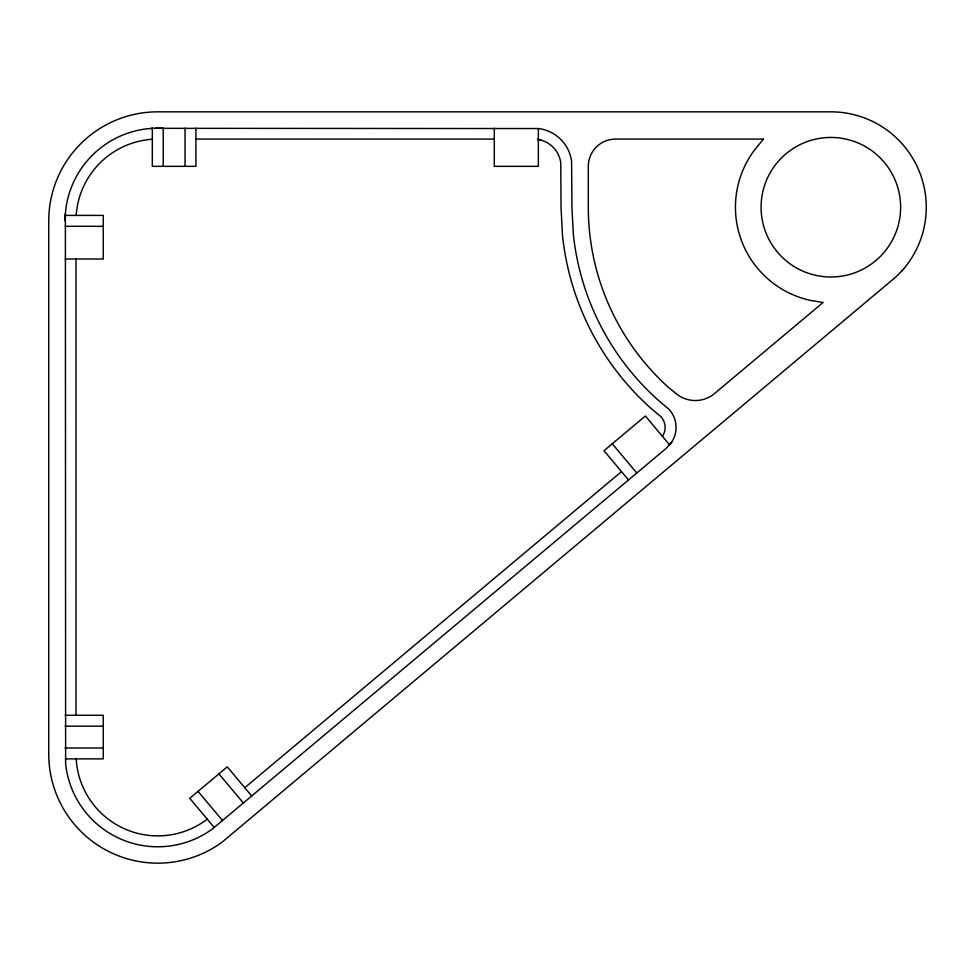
<?xml version="1.0" encoding="UTF-8"?>
<svg xmlns="http://www.w3.org/2000/svg" width="975" height="975" viewBox="0 0 975 975"><rect width="100%" height="100%" fill="white"/><g stroke="black" fill="none" stroke-linecap="round" stroke-linejoin="round"><path stroke-width="1.46" d="M65.386 213.586L65.63 763.827A92.649 92.649 0 0 0 212.221 829.091L666.023 448.488L671.678 442.187M65.13 218.29L65.106 220.862A92.662 92.662 0 0 1 152.917 128.322L538.773 128.554A38.123 38.123 0 0 1 571.594 161.375L571.947 207.663L573.349 234.293A258.936 258.936 0 0 0 657.601 399.653L668.972 409.293A26.873 26.873 0 0 1 669.289 445.319M65.13 218.437L65.264 215.402L103.265 215.402L103.265 259.009L65.106 259.009M76.196 215.402L76.257 214.439A81.766 81.766 0 0 1 151.357 139.34L152.319 139.279M662.427 436.337L662.537 436.203A15.953 15.953 0 0 0 660.928 416.691L650.301 407.769A269.843 269.843 0 0 1 562.49 235.438L561.052 207.943L560.759 162.801A27.203 27.203 0 0 0 537.347 139.388L540.832 140.071M244.774 787.727L621.514 471.607M207.212 819.134L205.81 820.267A81.729 81.729 0 0 1 76.489 762.682L76.294 758.879M150.503 128.481L152.917 128.322M155.342 128.225L163.215 128.188L163.215 166.347M195.926 139.096L494.288 139.096M65.106 226.31L103.265 226.31M65.106 715.272L103.265 715.272L103.265 758.879L65.374 758.879M65.106 726.18L103.265 726.18M65.106 747.983L103.265 747.983M669.606 444.893L645.365 416.008L603.988 450.73L628.522 479.968M612.276 443.783L636.797 473.021M251.782 796.075L227.26 766.85L189.747 798.318L214.22 827.483M218.912 773.858L243.433 803.083M198.022 791.371L222.556 820.609M538.346 128.529L538.346 166.347L494.288 166.347L494.288 128.188M195.926 128.188L195.926 166.347L152.319 166.347L152.319 128.359M185.031 128.188L185.031 166.347M76.001 259.009L76.001 715.272M763.425 139.096L753.663 151.149A95.392 95.392 0 0 0 811.029 300.532L823.083 302.469L714.59 393.51A30.006 30.006 0 0 1 676.418 393.851L668.557 387.477A242.556 242.556 0 0 1 588.303 207.224L588.303 166.347A27.251 27.251 0 0 1 615.554 139.096L763.425 139.096M901.753 271.062L895.623 277.18L221.849 842.339A109.017 109.017 0 0 1 48.75 754.138L48.75 220.862A109.017 109.017 0 0 1 157.767 111.833L830.858 111.833A95.392 95.392 0 0 1 901.753 271.062M795.966 267.65A69.773 69.773 0 0 0 900.632 207.224A69.773 69.773 0 0 0 795.966 146.798A69.773 69.773 0 0 0 795.966 267.65"/></g></svg>
